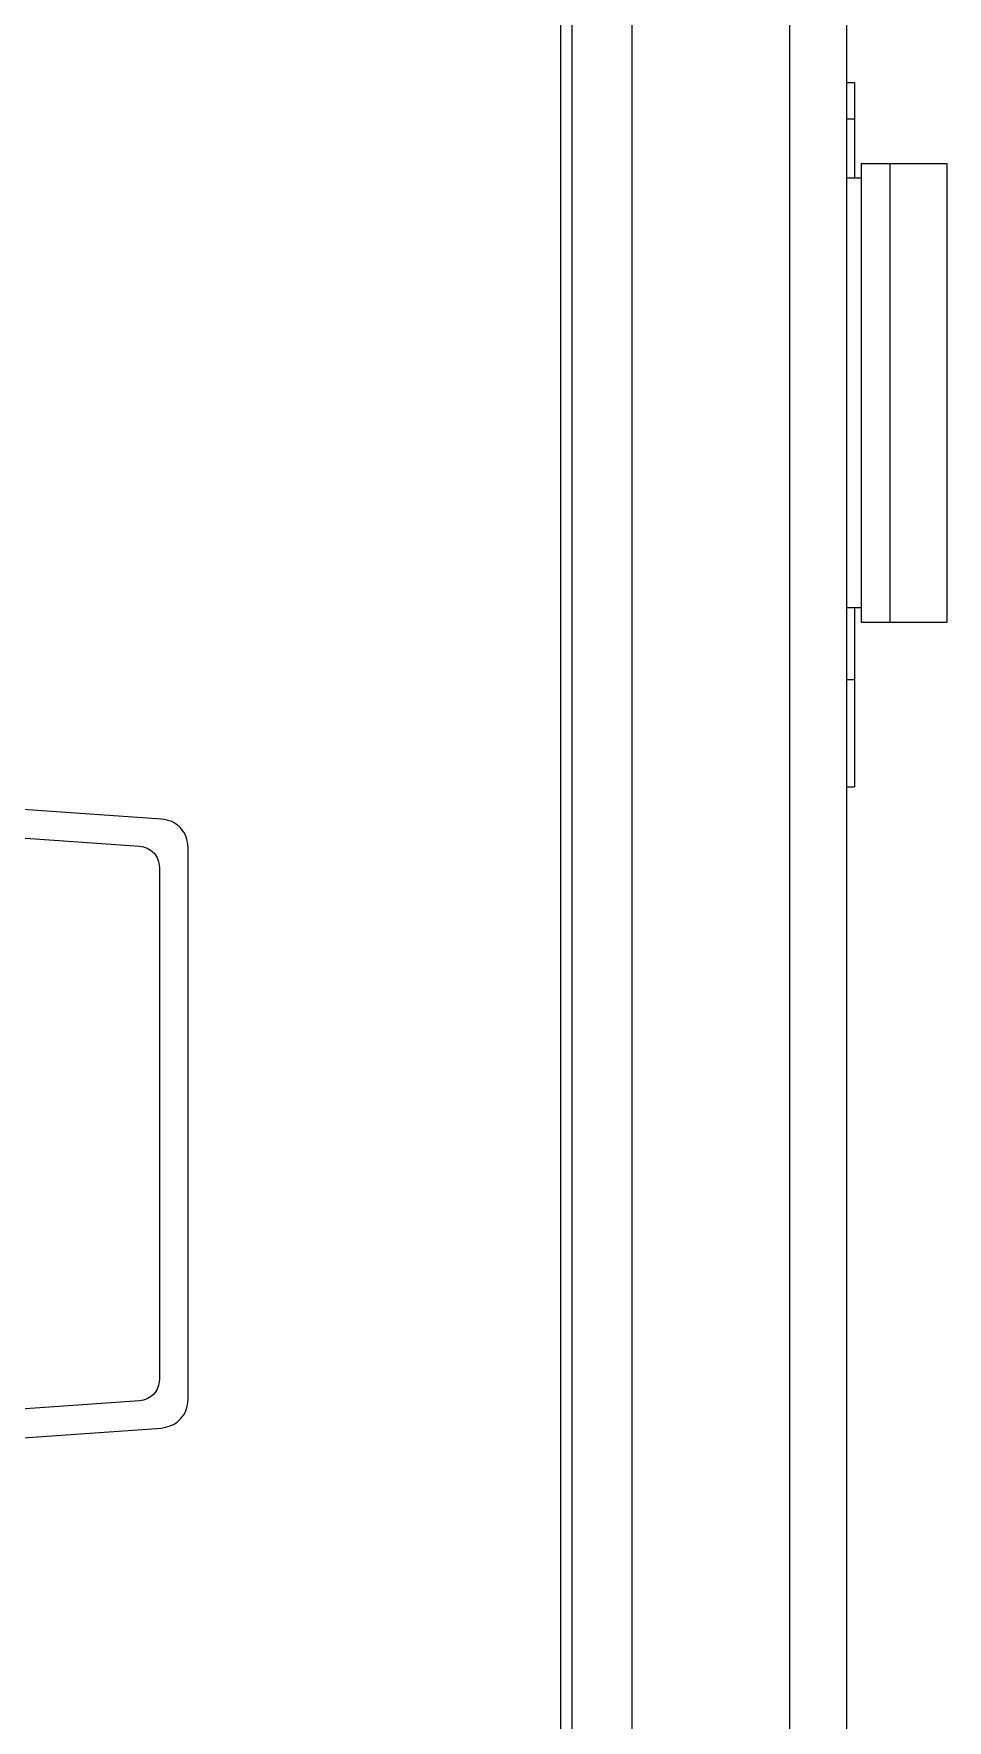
# Model space of a CAD drawing. Extents: x 4137 to 28680, y 2446 to 6814.
# Drawn here: x 16678 to 16758.3, y 4581.1 to 4729.4 of the extents above; entities that cross this region are included whole.
import ezdxf

# ---------------------------------------------------------------- set-up
doc = ezdxf.new("R2010")
doc.units = 0
doc.header["$LTSCALE"] = 0.5
doc.layers.get('0').update_dxf_attribs({"linetype": 'CONTINUOUS'})
doc.layers.add('VOL', color=2, linetype='CONTINUOUS')

msp = doc.modelspace()

# ---------------------------------------------------------------- linework, layer by layer
at = {"color": 7, "linetype": 'Continuous', "lineweight": 15}
for p, q in [((16724.32, 4886.8), (16724.32, 4508.8)), ((16724.32, 4886.8), (16724.32, 4508.8)), ((16730.62, 4516.99), (16730.62, 4878.61)), ((16730.62, 4516.99), (16730.62, 4878.61)), ((16749.52, 4516.99), (16749.52, 4878.61)), ((16749.52, 4516.99), (16749.52, 4878.61)), ((16750.17, 4725.06), (16749.52, 4725.06)), ((16750.17, 4725.06), (16749.52, 4725.06)), ((16750.17, 4725.06), (16750.17, 4721.91)), ((16750.17, 4725.06), (16750.17, 4721.91)), ((16749.52, 4721.91), (16750.17, 4721.91)), ((16749.52, 4721.91), (16750.17, 4721.91)), ((16750.17, 4721.91), (16750.17, 4716.7)), ((16750.17, 4721.91), (16750.17, 4716.7)), ((16750.78, 4717.96), (16750.78, 4677.64)), ((16750.78, 4717.96), (16753.3, 4717.96)), ((16750.78, 4717.96), (16750.78, 4677.64)), ((16750.78, 4717.96), (16753.3, 4717.96)), ((16753.3, 4717.96), (16753.3, 4677.64)), ((16753.3, 4717.96), (16758.34, 4717.96)), ((16753.3, 4717.96), (16753.3, 4677.64)), ((16753.3, 4717.96), (16758.34, 4717.96)), ((16758.34, 4677.64), (16758.34, 4717.96)), ((16758.34, 4677.64), (16758.34, 4717.96)), ((16749.52, 4716.7), (16750.78, 4716.7)), ((16749.52, 4716.7), (16750.78, 4716.7)), ((16750.78, 4678.9), (16749.52, 4678.9)), ((16750.78, 4678.9), (16749.52, 4678.9)), ((16750.17, 4678.9), (16750.17, 4672.6)), ((16750.17, 4678.9), (16750.17, 4672.6)), ((16750.78, 4677.64), (16753.3, 4677.64)), ((16750.78, 4677.64), (16753.3, 4677.64)), ((16753.3, 4677.64), (16758.34, 4677.64)), ((16753.3, 4677.64), (16758.34, 4677.64)), ((16749.52, 4672.6), (16750.17, 4672.6)), ((16749.52, 4672.6), (16750.17, 4672.6)), ((16750.17, 4672.6), (16750.17, 4663.15)), ((16750.17, 4672.6), (16750.17, 4663.15)), ((16749.52, 4663.15), (16750.17, 4663.15)), ((16749.52, 4663.15), (16750.17, 4663.15)), ((16689.22, 4660.32), (16675.81, 4661.26)), ((16689.22, 4660.32), (16675.81, 4661.26)), ((16675.18, 4658.78), (16687.29, 4657.93)), ((16675.18, 4658.78), (16687.29, 4657.93)), ((16691.56, 4609.27), (16691.56, 4657.81)), ((16691.56, 4609.27), (16691.56, 4657.81)), ((16689.04, 4656.05), (16689.04, 4611.04)), ((16689.04, 4656.05), (16689.04, 4611.04)), ((16687.29, 4609.15), (16675.18, 4608.3)), ((16687.29, 4609.15), (16675.18, 4608.3)), ((16675.81, 4605.82), (16689.22, 4606.76)), ((16675.81, 4605.82), (16689.22, 4606.76))]:
    msp.add_line(p, q, dxfattribs=at)
for points, knots in [([(16691.56, 4657.81), (16691.53, 4658.13), (16691.46, 4658.76), (16690.93, 4659.57), (16690.16, 4660.16), (16689.53, 4660.27), (16689.22, 4660.32)], [0, 0, 0, 0, 0.25, 0.500001, 0.75, 1, 1, 1, 1]), ([(16691.56, 4657.81), (16691.53, 4658.13), (16691.46, 4658.76), (16690.93, 4659.57), (16690.16, 4660.16), (16689.53, 4660.27), (16689.22, 4660.32)], [0, 0, 0, 0, 0.25, 0.500001, 0.75, 1, 1, 1, 1]), ([(16687.29, 4657.93), (16687.52, 4657.89), (16687.99, 4657.81), (16688.57, 4657.37), (16688.97, 4656.76), (16689.02, 4656.29), (16689.04, 4656.05)], [0, 0, 0, 0, 0.249999, 0.499998, 0.749999, 1, 1, 1, 1]), ([(16687.29, 4657.93), (16687.52, 4657.89), (16687.99, 4657.81), (16688.57, 4657.37), (16688.97, 4656.76), (16689.02, 4656.29), (16689.04, 4656.05)], [0, 0, 0, 0, 0.249999, 0.499998, 0.749999, 1, 1, 1, 1]), ([(16689.04, 4611.04), (16689.02, 4610.8), (16688.97, 4610.33), (16688.57, 4609.72), (16687.99, 4609.28), (16687.52, 4609.19), (16687.29, 4609.15)], [0, 0, 0, 0, 0.249999, 0.5, 0.749999, 1, 1, 1, 1]), ([(16689.04, 4611.04), (16689.02, 4610.8), (16688.97, 4610.33), (16688.57, 4609.72), (16687.99, 4609.28), (16687.52, 4609.19), (16687.29, 4609.15)], [0, 0, 0, 0, 0.249999, 0.5, 0.749999, 1, 1, 1, 1]), ([(16689.22, 4606.76), (16689.53, 4606.82), (16690.16, 4606.93), (16690.93, 4607.52), (16691.46, 4608.33), (16691.53, 4608.96), (16691.56, 4609.27)], [0, 0, 0, 0, 0.25, 0.499999, 0.75, 1, 1, 1, 1]), ([(16689.22, 4606.76), (16689.53, 4606.82), (16690.16, 4606.93), (16690.93, 4607.52), (16691.46, 4608.33), (16691.53, 4608.96), (16691.56, 4609.27)], [0, 0, 0, 0, 0.25, 0.499999, 0.75, 1, 1, 1, 1])]:
    msp.add_open_spline(points, degree=3, knots=knots, dxfattribs=at)
at = {"layer": 'VOL'}
for p, q in [((16744.48, 4878.61), (16744.48, 4516.99)), ((16744.48, 4878.61), (16744.48, 4516.99)), ((16725.33, 4872), (16725.33, 4523.61)), ((16725.33, 4872), (16725.33, 4523.61))]:
    msp.add_line(p, q, dxfattribs=at)

doc.saveas('drawing.dxf')
